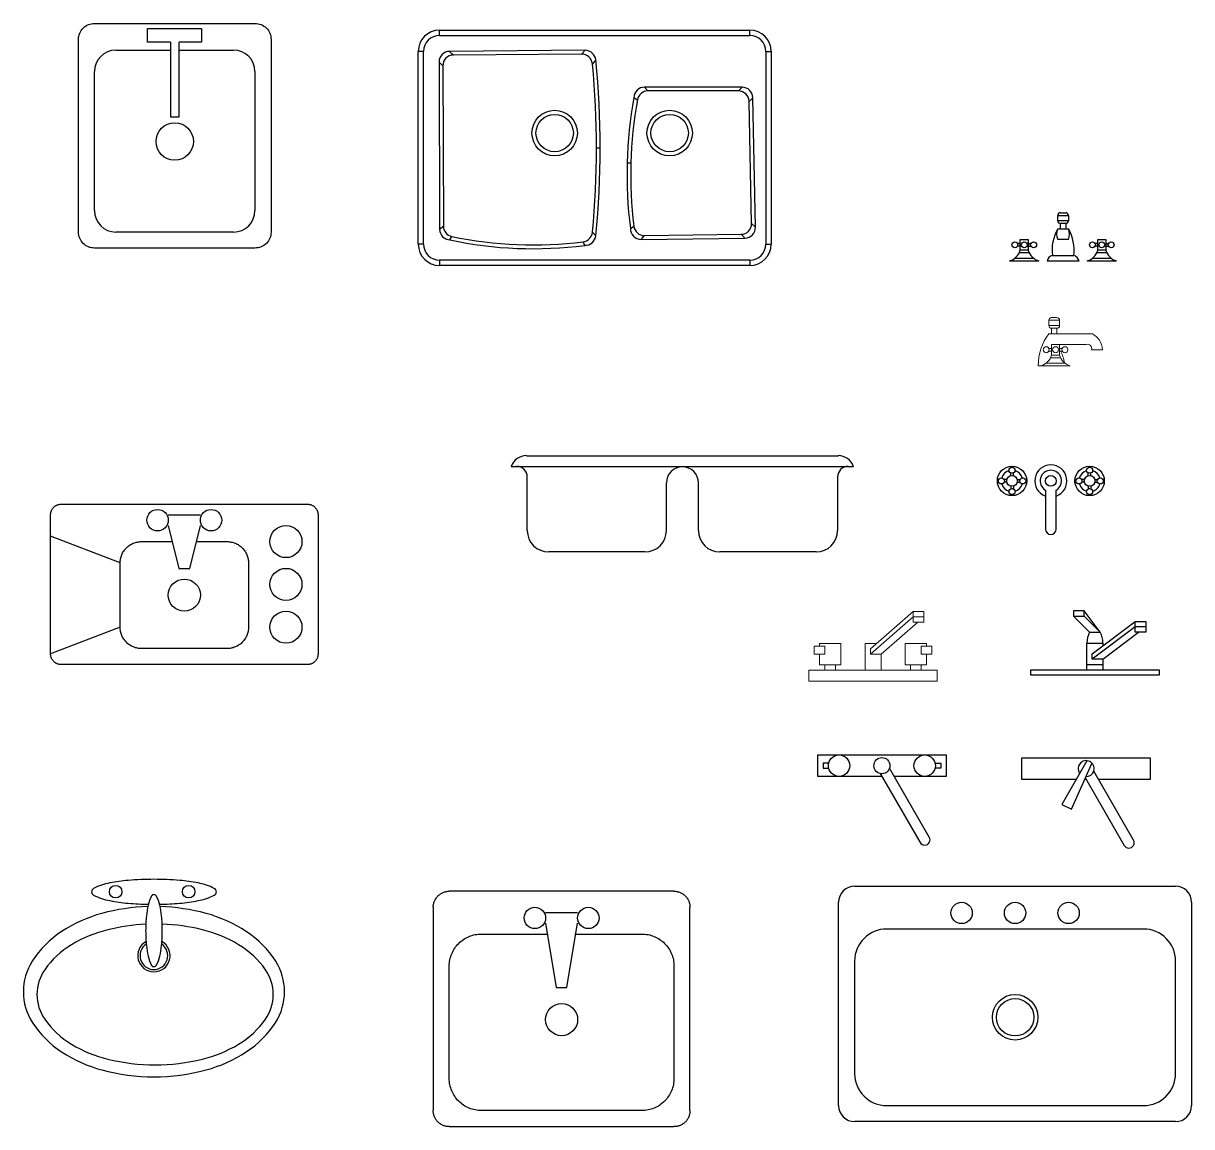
# Model space of a CAD drawing. Header units: centimetres. Extents: x 3623 to 4276, y 1247 to 1512.
# Drawn here: x 3998.2 to 4275.6, y 1247.3 to 1509.2 of the extents above; entities that cross this region are included whole.
import ezdxf

# ---------------------------------------------------------------- set-up
doc = ezdxf.new("R2010")
doc.units = ezdxf.units.CM
doc.header["$LTSCALE"] = 25.4
doc.header["$PDMODE"] = 1
doc.header["$PDSIZE"] = -2
doc.layers.add('None', color=7, linetype='Continuous', lineweight=0)

# ---------------------------------------------------------------- blocks, each defined once
blk = doc.blocks.new('15PSNK03')
for points in [[(0, 27.3, 0), (0, 27.49, 0), (0.02, 27.68, 0), (0.04, 27.86, 0), (0.07, 28.05, 0), (0.11, 28.23, 0), (0.16, 28.41, 0), (0.22, 28.59, 0), (0.29, 28.76, 0), (0.37, 28.93, 0), (0.45, 29.1, 0), (0.54, 29.26, 0), (0.64, 29.42, 0), (0.75, 29.57, 0), (0.86, 29.72, 0), (0.99, 29.86, 0), (1.12, 30, 0), (1.25, 30.13, 0), (1.39, 30.25, 0), (1.54, 30.37, 0), (1.69, 30.47, 0), (1.85, 30.57, 0), (2.01, 30.67, 0), (2.18, 30.75, 0), (2.35, 30.82, 0), (2.53, 30.89, 0), (2.7, 30.95, 0), (2.88, 31, 0), (3.07, 31.04, 0), (3.25, 31.07, 0), (3.44, 31.1, 0), (3.62, 31.11, 0), (3.81, 31.11, 0)], [(52.07, 31.11, 0), (3.81, 31.11, 0)], [(52.07, 31.11, 0), (52.26, 31.11, 0), (52.44, 31.1, 0), (52.63, 31.07, 0), (52.81, 31.04, 0), (53, 31, 0), (53.18, 30.95, 0), (53.35, 30.89, 0), (53.53, 30.82, 0), (53.7, 30.75, 0), (53.87, 30.67, 0), (54.03, 30.57, 0), (54.19, 30.47, 0), (54.34, 30.37, 0), (54.49, 30.25, 0), (54.63, 30.13, 0), (54.76, 30, 0), (54.89, 29.86, 0), (55.02, 29.72, 0), (55.13, 29.57, 0), (55.24, 29.42, 0), (55.34, 29.26, 0), (55.43, 29.1, 0), (55.51, 28.93, 0), (55.59, 28.76, 0), (55.66, 28.59, 0), (55.72, 28.41, 0), (55.77, 28.23, 0), (55.81, 28.05, 0), (55.84, 27.86, 0), (55.86, 27.68, 0), (55.88, 27.49, 0), (55.88, 27.3, 0)], [(0, 27.3, 0), (0, -26.04, 0)], [(10.16, 19.68, 0), (10.17, 20.06, 0), (10.2, 20.43, 0), (10.24, 20.8, 0), (10.31, 21.17, 0), (10.39, 21.54, 0), (10.49, 21.9, 0), (10.61, 22.25, 0), (10.74, 22.6, 0), (10.89, 22.94, 0), (11.06, 23.28, 0), (11.24, 23.6, 0), (11.44, 23.92, 0), (11.66, 24.22, 0), (11.89, 24.52, 0), (12.13, 24.8, 0), (12.39, 25.07, 0), (12.66, 25.33, 0), (12.95, 25.58, 0), (13.24, 25.81, 0), (13.55, 26.02, 0), (13.86, 26.22, 0), (14.19, 26.41, 0), (14.52, 26.57, 0), (14.86, 26.72, 0), (15.21, 26.86, 0), (15.57, 26.98, 0), (15.93, 27.08, 0), (16.29, 27.16, 0), (16.66, 27.22, 0), (17.03, 27.27, 0), (17.41, 27.3, 0), (17.78, 27.3, 0)], [(17.78, 27.3, 0), (44.45, 27.3, 0)], [(44.45, 27.3, 0), (44.82, 27.3, 0), (45.2, 27.27, 0), (45.57, 27.22, 0), (45.94, 27.16, 0), (46.3, 27.08, 0), (46.66, 26.98, 0), (47.02, 26.86, 0), (47.37, 26.72, 0), (47.71, 26.57, 0), (48.04, 26.41, 0), (48.37, 26.22, 0), (48.68, 26.02, 0), (48.99, 25.81, 0), (49.28, 25.58, 0), (49.57, 25.33, 0), (49.84, 25.07, 0), (50.1, 24.8, 0), (50.34, 24.52, 0), (50.57, 24.22, 0), (50.79, 23.92, 0), (50.99, 23.6, 0), (51.17, 23.28, 0), (51.34, 22.94, 0), (51.49, 22.6, 0), (51.62, 22.25, 0), (51.74, 21.9, 0), (51.84, 21.54, 0), (51.92, 21.17, 0), (51.99, 20.8, 0), (52.03, 20.43, 0), (52.06, 20.06, 0), (52.07, 19.68, 0)], [(55.88, -26.04, 0), (55.88, 27.3, 0)], [(10.16, 3.81, 0), (10.16, 19.68, 0)], [(52.07, 19.68, 0), (52.07, -18.41, 0)], [(8.89, 6.98, 0), (8.84, 6.49, 0), (8.7, 6.01, 0), (8.46, 5.57, 0), (8.15, 5.19, 0), (7.76, 4.87, 0), (7.32, 4.64, 0), (6.85, 4.49, 0), (6.35, 4.44, 0), (5.85, 4.49, 0), (5.38, 4.64, 0), (4.94, 4.87, 0), (4.55, 5.19, 0), (4.24, 5.57, 0), (4, 6.01, 0), (3.86, 6.49, 0), (3.81, 6.98, 0), (3.86, 7.48, 0), (4, 7.96, 0), (4.24, 8.4, 0), (4.55, 8.78, 0), (4.94, 9.1, 0), (5.38, 9.33, 0), (5.85, 9.48, 0), (6.35, 9.53, 0), (6.85, 9.48, 0), (7.32, 9.33, 0), (7.76, 9.1, 0), (8.15, 8.78, 0), (8.46, 8.4, 0), (8.7, 7.96, 0), (8.84, 7.48, 0), (8.89, 6.98, 0)], [(5.08, -3.17, 0), (5.08, 4.44, 0)], [(22.86, 1.91, 0), (7.62, 4.44, 0)], [(34.29, 0.64, 0), (34.22, -0.11, 0), (34, -0.82, 0), (33.65, -1.48, 0), (33.17, -2.06, 0), (32.6, -2.53, 0), (31.94, -2.88, 0), (31.22, -3.1, 0), (30.48, -3.17, 0), (29.74, -3.1, 0), (29.02, -2.88, 0), (28.36, -2.53, 0), (27.79, -2.06, 0), (27.31, -1.48, 0), (26.96, -0.82, 0), (26.74, -0.11, 0), (26.67, 0.64, 0), (26.74, 1.38, 0), (26.96, 2.09, 0), (27.31, 2.75, 0), (27.79, 3.33, 0), (28.36, 3.8, 0), (29.02, 4.15, 0), (29.74, 4.37, 0), (30.48, 4.44, 0), (31.22, 4.37, 0), (31.94, 4.15, 0), (32.6, 3.8, 0), (33.17, 3.33, 0), (33.65, 2.75, 0), (34, 2.09, 0), (34.22, 1.38, 0), (34.29, 0.64, 0)], [(22.86, -0.64, 0), (22.86, 1.91, 0)], [(7.62, -3.17, 0), (22.86, -0.64, 0)], [(10.16, -18.41, 0), (10.16, -2.54, 0)], [(8.89, -5.71, 0), (8.84, -6.21, 0), (8.7, -6.69, 0), (8.46, -7.13, 0), (8.15, -7.51, 0), (7.76, -7.83, 0), (7.32, -8.06, 0), (6.85, -8.21, 0), (6.35, -8.25, 0), (5.85, -8.21, 0), (5.38, -8.06, 0), (4.94, -7.83, 0), (4.55, -7.51, 0), (4.24, -7.13, 0), (4, -6.69, 0), (3.86, -6.21, 0), (3.81, -5.71, 0), (3.86, -5.22, 0), (4, -4.74, 0), (4.24, -4.3, 0), (4.55, -3.92, 0), (4.94, -3.6, 0), (5.38, -3.37, 0), (5.85, -3.22, 0), (6.35, -3.17, 0), (6.85, -3.22, 0), (7.32, -3.37, 0), (7.76, -3.6, 0), (8.15, -3.92, 0), (8.46, -4.3, 0), (8.7, -4.74, 0), (8.84, -5.22, 0), (8.89, -5.71, 0)], [(17.78, -26.04, 0), (17.41, -26.03, 0), (17.03, -26, 0), (16.66, -25.95, 0), (16.29, -25.89, 0), (15.93, -25.81, 0), (15.57, -25.71, 0), (15.21, -25.59, 0), (14.86, -25.45, 0), (14.52, -25.3, 0), (14.19, -25.14, 0), (13.86, -24.95, 0), (13.55, -24.75, 0), (13.24, -24.54, 0), (12.95, -24.31, 0), (12.66, -24.06, 0), (12.39, -23.8, 0), (12.13, -23.53, 0), (11.89, -23.25, 0), (11.66, -22.95, 0), (11.44, -22.65, 0), (11.24, -22.33, 0), (11.06, -22.01, 0), (10.89, -21.67, 0), (10.74, -21.33, 0), (10.61, -20.98, 0), (10.49, -20.63, 0), (10.39, -20.27, 0), (10.31, -19.9, 0), (10.24, -19.53, 0), (10.2, -19.16, 0), (10.17, -18.79, 0), (10.16, -18.41, 0)], [(52.07, -18.41, 0), (52.06, -18.79, 0), (52.03, -19.16, 0), (51.99, -19.53, 0), (51.92, -19.9, 0), (51.84, -20.27, 0), (51.74, -20.63, 0), (51.62, -20.98, 0), (51.49, -21.33, 0), (51.34, -21.67, 0), (51.17, -22.01, 0), (50.99, -22.33, 0), (50.79, -22.65, 0), (50.57, -22.95, 0), (50.34, -23.25, 0), (50.1, -23.53, 0), (49.84, -23.8, 0), (49.57, -24.06, 0), (49.28, -24.31, 0), (48.99, -24.54, 0), (48.68, -24.75, 0), (48.37, -24.95, 0), (48.04, -25.14, 0), (47.71, -25.3, 0), (47.37, -25.45, 0), (47.02, -25.59, 0), (46.66, -25.71, 0), (46.3, -25.81, 0), (45.94, -25.89, 0), (45.57, -25.95, 0), (45.2, -26, 0), (44.82, -26.03, 0), (44.45, -26.04, 0)], [(3.81, -29.84, 0), (3.62, -29.84, 0), (3.44, -29.83, 0), (3.25, -29.8, 0), (3.07, -29.77, 0), (2.88, -29.73, 0), (2.7, -29.68, 0), (2.53, -29.62, 0), (2.35, -29.55, 0), (2.18, -29.48, 0), (2.01, -29.4, 0), (1.85, -29.3, 0), (1.69, -29.2, 0), (1.54, -29.1, 0), (1.39, -28.98, 0), (1.25, -28.86, 0), (1.12, -28.73, 0), (0.99, -28.59, 0), (0.86, -28.45, 0), (0.75, -28.3, 0), (0.64, -28.15, 0), (0.54, -27.99, 0), (0.45, -27.83, 0), (0.37, -27.66, 0), (0.29, -27.49, 0), (0.22, -27.32, 0), (0.16, -27.14, 0), (0.11, -26.96, 0), (0.07, -26.78, 0), (0.04, -26.59, 0), (0.02, -26.41, 0), (0, -26.22, 0), (0, -26.04, 0)], [(44.45, -26.04, 0), (17.78, -26.04, 0)], [(55.88, -26.04, 0), (55.88, -26.22, 0), (55.86, -26.41, 0), (55.84, -26.59, 0), (55.81, -26.78, 0), (55.77, -26.96, 0), (55.72, -27.14, 0), (55.66, -27.32, 0), (55.59, -27.49, 0), (55.51, -27.66, 0), (55.43, -27.83, 0), (55.34, -27.99, 0), (55.24, -28.15, 0), (55.13, -28.3, 0), (55.02, -28.45, 0), (54.89, -28.59, 0), (54.76, -28.73, 0), (54.63, -28.86, 0), (54.49, -28.98, 0), (54.34, -29.1, 0), (54.19, -29.2, 0), (54.03, -29.3, 0), (53.87, -29.4, 0), (53.7, -29.48, 0), (53.53, -29.55, 0), (53.35, -29.62, 0), (53.18, -29.68, 0), (53, -29.73, 0), (52.81, -29.77, 0), (52.63, -29.8, 0), (52.44, -29.83, 0), (52.26, -29.84, 0), (52.07, -29.84, 0)], [(3.81, -29.84, 0), (52.07, -29.84, 0)]]:
    blk.add_polyline3d(points)
blk = doc.blocks.new('15PSNK05')
for points in [[(0, 29.21, 0), (0, 29.33, 0), (0.01, 29.46, 0), (0.03, 29.58, 0), (0.05, 29.71, 0), (0.08, 29.83, 0), (0.11, 29.95, 0), (0.15, 30.07, 0), (0.19, 30.18, 0), (0.24, 30.3, 0), (0.3, 30.41, 0), (0.36, 30.52, 0), (0.43, 30.62, 0), (0.5, 30.72, 0), (0.58, 30.82, 0), (0.66, 30.92, 0), (0.74, 31.01, 0), (0.83, 31.09, 0), (0.93, 31.17, 0), (1.03, 31.25, 0), (1.13, 31.32, 0), (1.23, 31.39, 0), (1.34, 31.45, 0), (1.45, 31.51, 0), (1.57, 31.56, 0), (1.68, 31.6, 0), (1.8, 31.64, 0), (1.92, 31.67, 0), (2.04, 31.7, 0), (2.17, 31.72, 0), (2.29, 31.74, 0), (2.42, 31.75, 0), (2.54, 31.75, 0)], [(2.54, 31.75, 0), (35.56, 31.75, 0)], [(35.56, 31.75, 0), (35.68, 31.75, 0), (35.81, 31.74, 0), (35.93, 31.72, 0), (36.06, 31.7, 0), (36.18, 31.67, 0), (36.3, 31.64, 0), (36.42, 31.6, 0), (36.53, 31.56, 0), (36.65, 31.51, 0), (36.76, 31.45, 0), (36.87, 31.39, 0), (36.97, 31.32, 0), (37.07, 31.25, 0), (37.17, 31.17, 0), (37.27, 31.09, 0), (37.36, 31.01, 0), (37.44, 30.92, 0), (37.52, 30.82, 0), (37.6, 30.72, 0), (37.67, 30.62, 0), (37.74, 30.52, 0), (37.8, 30.41, 0), (37.86, 30.3, 0), (37.91, 30.18, 0), (37.95, 30.07, 0), (37.99, 29.95, 0), (38.02, 29.83, 0), (38.05, 29.71, 0), (38.07, 29.58, 0), (38.09, 29.46, 0), (38.1, 29.33, 0), (38.1, 29.21, 0)], [(0, -29.21, 0), (0, 29.21, 0)], [(12.7, 24.13, 0), (12.63, 23.39, 0), (12.41, 22.67, 0), (12.06, 22.01, 0), (11.58, 21.44, 0), (11.01, 20.96, 0), (10.35, 20.61, 0), (9.63, 20.39, 0), (8.89, 20.32, 0), (8.15, 20.39, 0), (7.43, 20.61, 0), (6.77, 20.96, 0), (6.2, 21.44, 0), (5.72, 22.01, 0), (5.37, 22.67, 0), (5.15, 23.39, 0), (5.08, 24.13, 0), (5.15, 24.87, 0), (5.37, 25.59, 0), (5.72, 26.25, 0), (6.2, 26.82, 0), (6.77, 27.3, 0), (7.43, 27.65, 0), (8.15, 27.87, 0), (8.89, 27.94, 0), (9.63, 27.87, 0), (10.35, 27.65, 0), (11.01, 27.3, 0), (11.58, 26.82, 0), (12.06, 26.25, 0), (12.41, 25.59, 0), (12.63, 24.87, 0), (12.7, 24.13, 0)], [(22.86, 24.13, 0), (22.79, 23.39, 0), (22.57, 22.67, 0), (22.22, 22.01, 0), (21.74, 21.44, 0), (21.17, 20.96, 0), (20.51, 20.61, 0), (19.79, 20.39, 0), (19.05, 20.32, 0), (18.31, 20.39, 0), (17.59, 20.61, 0), (16.93, 20.96, 0), (16.36, 21.44, 0), (15.88, 22.01, 0), (15.53, 22.67, 0), (15.31, 23.39, 0), (15.24, 24.13, 0), (15.31, 24.87, 0), (15.53, 25.59, 0), (15.88, 26.25, 0), (16.36, 26.82, 0), (16.93, 27.3, 0), (17.59, 27.65, 0), (18.31, 27.87, 0), (19.05, 27.94, 0), (19.79, 27.87, 0), (20.51, 27.65, 0), (21.17, 27.3, 0), (21.74, 26.82, 0), (22.22, 26.25, 0), (22.57, 25.59, 0), (22.79, 24.87, 0), (22.86, 24.13, 0)], [(33.02, 24.13, 0), (32.95, 23.39, 0), (32.73, 22.67, 0), (32.38, 22.01, 0), (31.9, 21.44, 0), (31.33, 20.96, 0), (30.67, 20.61, 0), (29.95, 20.39, 0), (29.21, 20.32, 0), (28.47, 20.39, 0), (27.75, 20.61, 0), (27.09, 20.96, 0), (26.52, 21.44, 0), (26.04, 22.01, 0), (25.69, 22.67, 0), (25.47, 23.39, 0), (25.4, 24.13, 0), (25.47, 24.87, 0), (25.69, 25.59, 0), (26.04, 26.25, 0), (26.52, 26.82, 0), (27.09, 27.3, 0), (27.75, 27.65, 0), (28.47, 27.87, 0), (29.21, 27.94, 0), (29.95, 27.87, 0), (30.67, 27.65, 0), (31.33, 27.3, 0), (31.9, 26.82, 0), (32.38, 26.25, 0), (32.73, 25.59, 0), (32.95, 24.87, 0), (33.02, 24.13, 0)], [(38.1, 29.21, 0), (38.1, -29.21, 0)], [(8.89, 10.16, 0), (8.9, 10.41, 0), (8.91, 10.66, 0), (8.94, 10.91, 0), (8.99, 11.15, 0), (9.04, 11.39, 0), (9.11, 11.63, 0), (9.19, 11.87, 0), (9.28, 12.1, 0), (9.38, 12.33, 0), (9.49, 12.55, 0), (9.61, 12.77, 0), (9.75, 12.98, 0), (9.89, 13.19, 0), (10.04, 13.38, 0), (10.21, 13.57, 0), (10.38, 13.75, 0), (10.56, 13.92, 0), (10.75, 14.09, 0), (10.94, 14.24, 0), (11.15, 14.38, 0), (11.36, 14.52, 0), (11.58, 14.64, 0), (11.8, 14.75, 0), (12.03, 14.85, 0), (12.26, 14.94, 0), (12.5, 15.02, 0), (12.74, 15.09, 0), (12.98, 15.14, 0), (13.22, 15.19, 0), (13.47, 15.22, 0), (13.72, 15.23, 0), (13.97, 15.24, 0)], [(13.97, 15.24, 0), (29.21, 15.24, 0)], [(29.21, 15.24, 0), (29.46, 15.23, 0), (29.71, 15.22, 0), (29.96, 15.19, 0), (30.2, 15.14, 0), (30.44, 15.09, 0), (30.68, 15.02, 0), (30.92, 14.94, 0), (31.15, 14.85, 0), (31.38, 14.75, 0), (31.6, 14.64, 0), (31.82, 14.52, 0), (32.03, 14.38, 0), (32.24, 14.24, 0), (32.43, 14.09, 0), (32.62, 13.92, 0), (32.8, 13.75, 0), (32.97, 13.57, 0), (33.14, 13.38, 0), (33.29, 13.19, 0), (33.43, 12.98, 0), (33.57, 12.77, 0), (33.69, 12.55, 0), (33.8, 12.33, 0), (33.9, 12.1, 0), (33.99, 11.87, 0), (34.07, 11.63, 0), (34.14, 11.39, 0), (34.19, 11.15, 0), (34.24, 10.91, 0), (34.27, 10.66, 0), (34.28, 10.41, 0), (34.29, 10.16, 0)], [(6.35, 6.35, 0), (6.3, 5.85, 0), (6.16, 5.38, 0), (5.92, 4.94, 0), (5.61, 4.55, 0), (5.22, 4.24, 0), (4.78, 4, 0), (4.31, 3.86, 0), (3.81, 3.81, 0), (3.31, 3.86, 0), (2.84, 4, 0), (2.4, 4.24, 0), (2.01, 4.55, 0), (1.7, 4.94, 0), (1.46, 5.38, 0), (1.32, 5.85, 0), (1.27, 6.35, 0), (1.32, 6.85, 0), (1.46, 7.32, 0), (1.7, 7.76, 0), (2.01, 8.15, 0), (2.4, 8.46, 0), (2.84, 8.7, 0), (3.31, 8.84, 0), (3.81, 8.89, 0), (4.31, 8.84, 0), (4.78, 8.7, 0), (5.22, 8.46, 0), (5.61, 8.15, 0), (5.92, 7.76, 0), (6.16, 7.32, 0), (6.3, 6.85, 0), (6.35, 6.35, 0)], [(8.89, 2.86, 0), (8.89, 10.16, 0)], [(34.29, 10.16, 0), (34.29, -10.16, 0)], [(2.54, -3.81, 0), (2.54, 3.81, 0)], [(15.24, 1.27, 0), (5.08, 3.81, 0)], [(25.4, 0, 0), (25.33, -0.74, 0), (25.11, -1.46, 0), (24.76, -2.12, 0), (24.28, -2.69, 0), (23.71, -3.17, 0), (23.05, -3.52, 0), (22.33, -3.74, 0), (21.59, -3.81, 0), (20.85, -3.74, 0), (20.13, -3.52, 0), (19.47, -3.17, 0), (18.9, -2.69, 0), (18.42, -2.12, 0), (18.07, -1.46, 0), (17.85, -0.74, 0), (17.78, 0, 0), (17.85, 0.74, 0), (18.07, 1.46, 0), (18.42, 2.12, 0), (18.9, 2.69, 0), (19.47, 3.17, 0), (20.13, 3.52, 0), (20.85, 3.74, 0), (21.59, 3.81, 0), (22.33, 3.74, 0), (23.05, 3.52, 0), (23.71, 3.17, 0), (24.28, 2.69, 0), (24.76, 2.12, 0), (25.11, 1.46, 0), (25.33, 0.74, 0), (25.4, 0, 0)], [(15.24, -1.27, 0), (15.24, 1.27, 0)], [(5.08, -3.81, 0), (15.24, -1.27, 0)], [(6.35, -6.35, 0), (6.3, -6.85, 0), (6.16, -7.32, 0), (5.92, -7.76, 0), (5.61, -8.15, 0), (5.22, -8.46, 0), (4.78, -8.7, 0), (4.31, -8.84, 0), (3.81, -8.89, 0), (3.31, -8.84, 0), (2.84, -8.7, 0), (2.4, -8.46, 0), (2.01, -8.15, 0), (1.7, -7.76, 0), (1.46, -7.32, 0), (1.32, -6.85, 0), (1.27, -6.35, 0), (1.32, -5.85, 0), (1.46, -5.38, 0), (1.7, -4.94, 0), (2.01, -4.55, 0), (2.4, -4.24, 0), (2.84, -4, 0), (3.31, -3.86, 0), (3.81, -3.81, 0), (4.31, -3.86, 0), (4.78, -4, 0), (5.22, -4.24, 0), (5.61, -4.55, 0), (5.92, -4.94, 0), (6.16, -5.38, 0), (6.3, -5.85, 0), (6.35, -6.35, 0)], [(8.89, -10.16, 0), (8.89, -2.86, 0)], [(13.97, -15.24, 0), (13.72, -15.23, 0), (13.47, -15.22, 0), (13.22, -15.19, 0), (12.98, -15.14, 0), (12.74, -15.09, 0), (12.5, -15.02, 0), (12.26, -14.94, 0), (12.03, -14.85, 0), (11.8, -14.75, 0), (11.58, -14.64, 0), (11.36, -14.52, 0), (11.15, -14.38, 0), (10.94, -14.24, 0), (10.75, -14.09, 0), (10.56, -13.92, 0), (10.38, -13.75, 0), (10.21, -13.57, 0), (10.04, -13.38, 0), (9.89, -13.19, 0), (9.75, -12.98, 0), (9.61, -12.77, 0), (9.49, -12.55, 0), (9.38, -12.33, 0), (9.28, -12.1, 0), (9.19, -11.87, 0), (9.11, -11.63, 0), (9.04, -11.39, 0), (8.99, -11.15, 0), (8.94, -10.91, 0), (8.91, -10.66, 0), (8.9, -10.41, 0), (8.89, -10.16, 0)], [(34.29, -10.16, 0), (34.28, -10.41, 0), (34.27, -10.66, 0), (34.24, -10.91, 0), (34.19, -11.15, 0), (34.14, -11.39, 0), (34.07, -11.63, 0), (33.99, -11.87, 0), (33.9, -12.1, 0), (33.8, -12.33, 0), (33.69, -12.55, 0), (33.57, -12.77, 0), (33.43, -12.98, 0), (33.29, -13.19, 0), (33.14, -13.38, 0), (32.97, -13.57, 0), (32.8, -13.75, 0), (32.62, -13.92, 0), (32.43, -14.09, 0), (32.24, -14.24, 0), (32.03, -14.38, 0), (31.82, -14.52, 0), (31.6, -14.64, 0), (31.38, -14.75, 0), (31.15, -14.85, 0), (30.92, -14.94, 0), (30.68, -15.02, 0), (30.44, -15.09, 0), (30.2, -15.14, 0), (29.96, -15.19, 0), (29.71, -15.22, 0), (29.46, -15.23, 0), (29.21, -15.24, 0)], [(13.97, -15.24, 0), (7.62, -31.75, 0)], [(29.21, -15.24, 0), (13.97, -15.24, 0)], [(29.21, -15.24, 0), (35.56, -31.75, 0)], [(2.54, -31.75, 0), (2.42, -31.75, 0), (2.29, -31.74, 0), (2.17, -31.72, 0), (2.04, -31.7, 0), (1.92, -31.67, 0), (1.8, -31.64, 0), (1.68, -31.6, 0), (1.57, -31.56, 0), (1.45, -31.51, 0), (1.34, -31.45, 0), (1.23, -31.39, 0), (1.13, -31.32, 0), (1.03, -31.25, 0), (0.93, -31.17, 0), (0.83, -31.09, 0), (0.74, -31.01, 0), (0.66, -30.92, 0), (0.58, -30.82, 0), (0.5, -30.72, 0), (0.43, -30.62, 0), (0.36, -30.52, 0), (0.3, -30.41, 0), (0.24, -30.3, 0), (0.19, -30.18, 0), (0.15, -30.07, 0), (0.11, -29.95, 0), (0.08, -29.83, 0), (0.05, -29.71, 0), (0.03, -29.58, 0), (0.01, -29.46, 0), (0, -29.33, 0), (0, -29.21, 0)], [(38.1, -29.21, 0), (38.1, -29.33, 0), (38.09, -29.46, 0), (38.07, -29.58, 0), (38.05, -29.71, 0), (38.02, -29.83, 0), (37.99, -29.95, 0), (37.95, -30.07, 0), (37.91, -30.18, 0), (37.86, -30.3, 0), (37.8, -30.41, 0), (37.74, -30.52, 0), (37.67, -30.62, 0), (37.6, -30.72, 0), (37.52, -30.82, 0), (37.44, -30.92, 0), (37.36, -31.01, 0), (37.27, -31.09, 0), (37.17, -31.17, 0), (37.07, -31.25, 0), (36.97, -31.32, 0), (36.87, -31.39, 0), (36.76, -31.45, 0), (36.65, -31.51, 0), (36.53, -31.56, 0), (36.42, -31.6, 0), (36.3, -31.64, 0), (36.18, -31.67, 0), (36.06, -31.7, 0), (35.93, -31.72, 0), (35.81, -31.74, 0), (35.68, -31.75, 0), (35.56, -31.75, 0)], [(35.56, -31.75, 0), (2.54, -31.75, 0)]]:
    blk.add_polyline3d(points)
blk = doc.blocks.new('LSINK-02')
for p, q in [((-6.48, 26.85), (6.37, 26.85)), ((-6.48, 23.61), (-6.48, 26.85)), ((6.37, 26.85), (6.37, 23.61)), ((-1.05, 23.61), (-6.48, 23.61)), ((-1.05, 23.61), (-1.05, 5.83)), ((6.37, 23.61), (1.05, 23.61)), ((1.05, 5.83), (1.05, 23.61)), ((-13.97, 21.69), (-1.05, 21.69)), ((1.05, 21.69), (13.97, 21.69)), ((-19.05, -16.41), (-19.05, 16.61)), ((19.05, 16.61), (19.05, -16.41)), ((-1.05, 5.83), (1.05, 5.83)), ((13.97, -21.49), (-13.97, -21.49))]:
    blk.add_line(p, q)
at = {"flags": 128}
blk.add_lwpolyline([(-22.86, -21.49), (-22.86, 24.23, -0.414214), (-19.05, 28.04), (19.05, 28.04, -0.414214), (22.86, 24.23), (22.86, -21.49, -0.414214), (19.05, -25.3), (-19.05, -25.3, -0.414214)], format="xyb", close=True, dxfattribs=at)
blk.add_circle((0, 0), 4.44)
for centre, start, end in [((-13.97, 16.61), 90, 180), ((13.97, 16.61), 0, 90), ((-13.97, -16.41), 180, 270), ((13.97, -16.41), 270, 0)]:
    blk.add_arc(centre, 5.08, start, end)
blk = doc.blocks.new('15PLAV01')
at = {"flags": 128}
for points in [[(1.37, 25.25, 0.016127), (6.14, 25.49, 0.028693), (10.51, 26.11, 0.063192), (14.34, 27.39, 0.287816), (14.85, 28.2, 0.287816), (14.34, 29.02, 0.063192), (10.51, 30.3, 0.028693), (6.14, 30.92), (6.14, 30.92, 0.020666), (0.02, 31.17), (0.02, 31.17, 0.020666), (-6.09, 30.92, 0.028693), (-10.46, 30.3, 0.063192), (-14.3, 29.02, 0.287816), (-14.8, 28.2, 0.287816)], [(-14.8, 28.2, 0.287816), (-14.3, 27.39, 0.063192), (-10.46, 26.11, 0.028693), (-6.09, 25.49, 0.016127), (-1.32, 25.25), (-1.32, 25.25)], [(-30.98, 4.5, 0.142413), (-28.88, -2.74, 0.107169), (-21.9, -9.8, 0.078677), (-12.33, -14.08), (-12.33, -14.08, 0.066056), (0.02, -15.72), (0.02, -15.72), (0.02, -15.72, 0.066056), (12.38, -14.08, 0.078677), (21.95, -9.8, 0.107169), (28.93, -2.74), (28.93, -2.74, 0.142413), (31.03, 4.5), (31.03, 4.5, 0.142413), (28.93, 11.73, 0.107169), (21.95, 18.8, 0.078677), (12.38, 23.08, 0.058254), (1.5, 24.7, 0.058254)], [(-1.45, 24.7, 0.058254), (-12.33, 23.08, 0.078677), (-21.9, 18.8, 0.107169), (-28.88, 11.73, 0.142413), (-30.98, 4.5, 0.142413)], [(-27.75, 3.84, 0.152986), (-25.9, -2.04, 0.106898), (-19.53, -7.98, 0.074008), (-10.94, -11.51, 0.060597), (0.29, -12.88, 0.060597), (11.53, -11.51, 0.074008), (20.12, -7.98, 0.106898), (26.49, -2.04, 0.152986), (28.33, 3.84), (28.33, 3.84, 0.152986), (26.49, 9.72, 0.106898), (20.12, 15.66, 0.074008), (11.53, 19.19, 0.05164), (1.97, 20.52, 0.05164)], [(-1.92, 20.5, 0.048749), (-10.94, 19.19, 0.074008), (-19.53, 15.66, 0.106898), (-25.9, 9.72, 0.152986), (-27.75, 3.84, 0.152986)]]:
    blk.add_lwpolyline(points, format="xyb", dxfattribs=at)
blk.add_lwpolyline([(0.02, 27.55), (0.02, 27.55, 0.272053), (-0.53, 27.22, 0.070491), (-1.37, 25.04, 0.032887), (-1.78, 22.51), (-1.78, 22.51, 0.023829), (-1.95, 18.98), (-1.95, 18.98), (-1.95, 18.98, 0.023829), (-1.78, 15.46), (-1.78, 15.46, 0.032887), (-1.37, 12.93, 0.070491), (-0.53, 10.75, 0.272053), (0.02, 10.42, 0.272053), (0.58, 10.75, 0.070491), (1.42, 12.93, 0.032887), (1.83, 15.46, 0.023829), (2, 18.98, 0.023829), (1.83, 22.51, 0.032887), (1.42, 25.04, 0.070491), (0.58, 27.22), (0.58, 27.22, 0.272053), (0.02, 27.55)], format="xyb", close=True, dxfattribs=at)
for centre in [(-9.07, 28.24), (8.25, 28.24)]:
    blk.add_circle(centre, 1.48)
for radius, start, end in [(3.84, 119.1251, 60.334), (3.29, 123.6128, 55.736)]:
    blk.add_arc((0.01, 13.05), radius, start, end)
blk = doc.blocks.new('Faucet - Bathroom top')
for p, q in [((-10.43178, 0.3175), (-11.1125, 0.3175)), ((-9.525, 1.216152), (-9.525, 1.905)), ((-8.89, 1.22428), (-8.89, 1.905)), ((-7.991094, 0.3175), (-7.3025, 0.3175)), ((7.98322, 0.3175), (7.3025, 0.3175)), ((8.89, 1.216152), (8.89, 1.905)), ((9.525, 1.22428), (9.525, 1.905)), ((10.423906, 0.3175), (11.1125, 0.3175)), ((-10.423906, -0.3175), (-11.1125, -0.3175)), ((-9.525, -1.224534), (-9.525, -1.905)), ((-8.89, -1.216406), (-8.89, -1.905)), ((-7.98322, -0.3175), (-7.3025, -0.3175)), ((-1.27, -2.194306), (-1.27, -11.43)), ((1.27, -11.43), (1.27, -2.192274)), ((7.991094, -0.3175), (7.3025, -0.3175)), ((8.89, -1.224534), (8.89, -1.905)), ((9.525, -1.216406), (9.525, -1.905)), ((10.43178, -0.3175), (11.1125, -0.3175))]:
    blk.add_line(p, q)
for centre, radius in [((-9.2075, 0), 3.4925), ((-9.2075, 2.54), 0.709952), ((9.2075, 0), 3.4925), ((9.2075, 2.54), 0.709952), ((-11.7475, 0), 0.709952), ((-9.2075, 0), 1.27), ((-6.6675, 0), 0.709952), ((0, 0), 1.27), ((6.6675, 0), 0.709952), ((9.2075, 0), 1.27), ((11.7475, 0), 0.709952), ((-9.2075, -2.54), 0.709952), ((9.2075, -2.54), 0.709952)]:
    blk.add_circle(centre, radius)
for centre, radius, start, end in [((0, 0), 3.81, 289.6514, 250.3603), ((-9.2075, 0), 2.54, 105.2407, 164.2093), ((-9.2075, 0), 2.54, 16.44125, 74.07887), ((0, 0), 2.54, 300.3431, 239.7554), ((9.2075, 0), 2.54, 106.12, 164.0884), ((9.2075, 0), 2.54, 16.23422, 73.90469), ((-9.2075, 0), 2.54, 196.2342, 253.9047), ((-9.2075, 0), 2.54, 286.12, 344.0884), ((9.2075, 0), 2.54, 196.4413, 254.0789), ((9.2075, 0), 2.54, 285.2407, 344.2093), ((0, -11.43), 1.27, 180, 0)]:
    blk.add_arc(centre, radius, start, end)
blk = doc.blocks.new('Faucet - Bathroom side')
at = {"layer": 'None'}
for p, q in [((-0.95, 11.43), (0.32, 11.43)), ((-1.59, 9.53), (-1.59, 10.79)), ((-1.59, 10.79), (0.95, 10.79)), ((0.95, 9.53), (-1.59, 9.53)), ((-0.95, 7.62), (-0.95, 8.89)), ((0.32, 8.89), (-0.95, 8.89)), ((0.32, 8.89), (0.32, 7.62)), ((0.95, 10.79), (0.95, 9.53)), ((-1.59, 7.62), (8.57, 7.62)), ((-0.95, 4.13), (-1.59, 4.13)), ((-0.95, 3.49), (-1.59, 3.49)), ((7.3, 5.08), (0.95, 5.08)), ((0.95, 4.13), (1.59, 4.13)), ((0.95, 3.49), (1.59, 3.49)), ((11.11, 3.81), (8.57, 3.81)), ((-4.13, 0), (-3.49, 0)), ((-3.49, 0), (3.49, 0)), ((-2.24, 0.64), (2.25, 0.64)), ((1.22, 1.91), (-1.2, 1.91))]:
    blk.add_line(p, q, dxfattribs=at)
blk.add_lwpolyline([(-0.95, 2.54), (-0.95, 5.08), (0.95, 5.08), (0.95, 2.54)], close=True, dxfattribs=at)
for centre in [(-2.22, 3.81), (0, 3.81), (2.22, 3.81)]:
    blk.add_circle(centre, 0.71, dxfattribs=at)
for centre, radius, start, end in [((-0.97, 10.81), 0.616, 88.2224, 181.7776), ((0.34, 10.81), 0.616, 358.2224, 91.7776), ((-0.97, 9.51), 0.616, 178.2224, 271.7776), ((0.34, 9.51), 0.616, 268.2224, 1.7776), ((8.79, -0.07), 12.91, 143.4467, 179.6834), ((6.88, 3.74), 4.24, 0.9828, 66.3974), ((-6.34, -0.73), 8.59, 9.7095, 29.4873), ((7.54, 4.05), 1.06, 347.0192, 102.9808), ((-4.44, 3.49), 3.62, 285.2551, 344.7449), ((4.44, 3.49), 3.62, 195.2551, 254.7449)]:
    blk.add_arc(centre, radius, start, end, dxfattribs=at)
blk = doc.blocks.new('Faucet - Bathroom front')
for p, q in [((-0.635, 11.43), (0.635, 11.43)), ((-1.27, 9.525), (-1.27, 10.795)), ((-1.27, 10.795), (1.27, 10.795)), ((1.27, 9.525), (-1.27, 9.525)), ((-0.635, 7.62), (-0.635, 8.89)), ((0.635, 8.89), (-0.635, 8.89)), ((0.635, 8.89), (0.635, 7.62)), ((1.27, 10.795), (1.27, 9.525)), ((-1.27, 7.62), (1.27, 7.62)), ((-10.16, 4.1275), (-10.795, 4.1275)), ((-10.16, 3.4925), (-10.795, 3.4925)), ((-8.255, 4.1275), (-7.62, 4.1275)), ((-8.255, 3.4925), (-7.62, 3.4925)), ((1.27, 5.08), (-1.27, 5.08)), ((8.255, 4.1275), (7.62, 4.1275)), ((8.255, 3.4925), (7.62, 3.4925)), ((10.16, 4.1275), (10.795, 4.1275)), ((10.16, 3.4925), (10.795, 3.4925)), ((-12.7, 0), (-5.715, 0)), ((-11.452098, 0.635), (-6.961632, 0.635)), ((-7.986268, 1.905), (-10.408666, 1.905)), ((-3.81, 0), (3.81, 0)), ((-2.54, 1.27), (2.54, 1.27)), ((5.715, 0), (12.7, 0)), ((6.962902, 0.635), (11.453368, 0.635)), ((10.428732, 1.905), (8.006334, 1.905))]:
    blk.add_line(p, q)
for points in [[(-10.16, 2.54), (-10.16, 5.08), (-8.255, 5.08), (-8.255, 2.54)], [(8.255, 2.54), (8.255, 5.08), (10.16, 5.08), (10.16, 2.54)]]:
    blk.add_lwpolyline(points, close=True)
for centre in [(-11.43, 3.81), (-9.2075, 3.81), (-6.985, 3.81), (6.985, 3.81), (9.2075, 3.81), (11.43, 3.81)]:
    blk.add_circle(centre, 0.709952)
for centre, radius, start, end in [((-0.65405, 10.81405), 0.616183, 88.22243, 181.7776), ((0.65405, 10.81405), 0.616183, 358.2224, 91.77757), ((-0.65405, 9.50595), 0.616183, 178.2224, 271.7776), ((0.65405, 9.50595), 0.616183, 268.2224, 1.777565), ((7.62, 2.54), 10.239068, 150.2551, 187.125), ((1.628902, 6.35), 3.164855, 156.3417, 203.6583), ((-1.628902, 6.35), 3.164855, 336.3417, 23.65835), ((-7.62, 2.54), 10.239068, 352.875, 29.74488), ((-13.6525, 3.4925), 3.620056, 285.2551, 344.7449), ((-4.7625, 3.4925), 3.620056, 195.2551, 254.7449), ((-2.022348, -0.517652), 1.861135, 106.1502, 163.8498), ((2.022348, -0.517652), 1.861135, 16.1502, 73.84979), ((4.7625, 3.4925), 3.620056, 285.2551, 344.7449), ((13.6525, 3.4925), 3.620056, 195.2551, 254.7449)]:
    blk.add_arc(centre, radius, start, end)
blk = doc.blocks.new('A$C51DB1D1A')
for p, q in [((-51.24, 38.57), (24.96, 38.57)), ((-55.05, -13.5), (-55.05, 34.76)), ((28.77, 34.76), (28.77, -13.5)), ((17.34, 28.41), (-43.62, 28.41)), ((-51.24, 20.79), (-51.24, -5.88)), ((24.96, -5.88), (24.96, 20.79)), ((-43.62, -13.5), (17.34, -13.5)), ((24.96, -17.31), (-51.24, -17.31))]:
    blk.add_line(p, q)
for centre, radius in [((-25.84, 32.22), 2.54), ((-13.14, 32.22), 2.54), ((-0.44, 32.22), 2.54), ((-13.14, 7.46), 5.4), ((-13.14, 7.46), 4.44)]:
    blk.add_circle(centre, radius)
for centre, radius, start, end in [((-51.24, 34.76), 3.81, 90, 180), ((24.96, 34.76), 3.81, 0, 90), ((-43.62, 20.79), 7.62, 90, 180), ((17.34, 20.79), 7.62, 0, 90), ((-43.62, -5.88), 7.62, 180, 270), ((17.34, -5.88), 7.62, 270, 0), ((-51.24, -13.5), 3.81, 180, 270), ((24.96, -13.5), 3.81, 270, 0)]:
    blk.add_arc(centre, radius, start, end)
blk = doc.blocks.new('Faucet - single handle top')
for p, q in [((0.2, -0.66), (-5.74, -11.02)), ((-3.48, -12.17), (1.4, -1.28)), ((-0.02, -5.08), (-0.3, -5.08)), ((-0.15, -4.82), (9.06, -20.77)), ((11.26, -19.5), (1.82, -3.16)), ((-5.74, -11.02), (-3.48, -12.17))]:
    blk.add_line(p, q)
blk.add_lwpolyline([(-2.33, -5.08), (-15.24, -5.08), (-15.24, 0), (15.24, 0), (15.24, -5.08), (2.94, -5.08)])
for centre, radius, start, end in [((0, -2.54), 1.9, 269.2246, 216.2304), ((10.16, -20.14), 1.27, 210, 30)]:
    blk.add_arc(centre, radius, start, end)
blk = doc.blocks.new('Faucet - single handle front')
for p, q in [((-5.08, 15.24), (-5.08, 13.97)), ((-2.54, 15.24), (-5.08, 15.24)), ((-1.27, 10.16), (-5.08, 13.97)), ((-5.08, 13.97), (-2.54, 13.97)), ((-2.54, 13.97), (-2.54, 15.24)), ((1.27, 10.16), (-2.54, 15.24)), ((-2.54, 13.97), (1.27, 10.16)), ((-0.64, 5.08), (9.53, 12.7)), ((9.53, 11.43), (-0.64, 3.81)), ((9.53, 11.43), (9.53, 12.7)), ((9.53, 12.7), (12.06, 12.7)), ((9.53, 10.16), (9.53, 11.43)), ((12.06, 11.43), (9.53, 11.43)), ((12.06, 12.7), (12.06, 11.43)), ((12.06, 11.43), (12.06, 10.16)), ((-1.27, 10.16), (1.27, 10.16)), ((1.91, 3.81), (10.38, 10.17)), ((12.06, 10.16), (9.53, 10.16)), ((-1.91, 7.62), (1.91, 7.62)), ((-1.91, 1.27), (-1.91, 7.62)), ((1.91, 7.62), (1.91, 6.96)), ((-0.64, 3.81), (-0.64, 5.08)), ((1.91, 3.81), (-0.64, 3.81)), ((1.91, 3.81), (1.91, 1.27)), ((-1.91, 2.54), (1.91, 2.54))]:
    blk.add_line(p, q)
blk.add_lwpolyline([(-15.24, 0), (-15.24, 1.27), (15.24, 1.27), (15.24, 0)], close=True)
for centre, start, end in [((3.19, 7.7), 151.0646, 180.8629), ((-3.19, 7.7), 359.1371, 28.9354)]:
    blk.add_arc(centre, 5.09, start, end)
blk = doc.blocks.new('Faucet - kit sink front')
at = {"layer": 'None'}
for p, q in [((-0.635, 7.62), (9.525, 16.51)), ((9.525, 15.24), (-0.635, 6.35)), ((10.647959, 13.980414), (1.905, 6.35)), ((9.525, 15.24), (9.525, 16.51)), ((9.525, 16.51), (12.065, 16.51)), ((9.525, 13.97), (9.525, 15.24)), ((12.065, 15.24), (9.525, 15.24)), ((12.065, 13.97), (9.525, 13.97)), ((12.065, 16.51), (12.065, 15.24)), ((12.065, 15.24), (12.065, 13.97)), ((-1.905, 8.89), (0.810768, 8.89)), ((-1.905, 2.54), (-1.905, 8.89)), ((-0.635, 6.35), (-0.635, 7.62)), ((1.905, 6.35), (-0.635, 6.35)), ((1.905, 6.35), (1.905, 2.54)), ((-11.43, 2.54), (-11.43, 3.81)), ((-8.89, 3.81), (-8.89, 2.54)), ((8.89, 3.81), (8.89, 2.54)), ((11.43, 2.54), (11.43, 3.81))]:
    blk.add_line(p, q, dxfattribs=at)
for points in [[(-12.7, 8.258302), (-12.7, 8.89), (-7.62, 8.89), (-7.62, 3.81), (-12.7, 3.81), (-12.7, 6.35)], [(12.7, 8.258302), (12.7, 8.89), (7.62, 8.89), (7.62, 3.81), (12.7, 3.81), (12.7, 6.35)]]:
    blk.add_lwpolyline(points, dxfattribs=at)
for points in [[(-13.97, 6.35), (-13.97, 8.255), (-11.43, 8.255), (-11.43, 6.35)], [(13.97, 6.35), (13.97, 8.255), (11.43, 8.255), (11.43, 6.35)], [(-15.24, 0), (-15.24, 2.54), (15.24, 2.54), (15.24, 0)]]:
    blk.add_lwpolyline(points, close=True, dxfattribs=at)
blk = doc.blocks.new('Faucet - kit sink top')
for p, q in [((-13.97, -1.91), (-13.97, -3.17)), ((-12.55, -1.91), (-13.97, -1.91)), ((12.55, -1.91), (13.97, -1.91)), ((13.97, -1.91), (13.97, -3.17)), ((-13.97, -3.17), (-12.55, -3.17)), ((-0.38, -4.43), (9.06, -20.77)), ((11.26, -19.5), (1.82, -3.16)), ((13.97, -3.17), (12.55, -3.17))]:
    blk.add_line(p, q)
blk.add_lwpolyline([(-0.01, -5.08), (-15.24, -5.08), (-15.24, 0), (15.24, 0), (15.24, -5.08), (2.93, -5.08)])
for centre, radius in [((-10.16, -2.54), 2.54), ((10.16, -2.54), 2.54), ((0, -2.54), 1.91)]:
    blk.add_circle(centre, radius)
blk.add_arc((10.16, -20.14), 1.27, 210, 30)
blk = doc.blocks.new('Group')
for p, q in [((674.38, 559.17), (748.44, 559.17)), ((670.77, 556.63), (752.05, 556.63)), ((670.77, 556.63), (672.04, 556.63)), ((750.78, 556.63), (752.05, 556.63)), ((674.58, 541.39), (674.58, 554.09)), ((707.6, 541.39), (707.6, 552.7)), ((715.22, 541.39), (715.22, 552.7)), ((748.24, 554.09), (748.24, 541.39)), ((702.52, 536.31), (679.66, 536.31)), ((743.16, 536.31), (720.3, 536.31))]:
    blk.add_line(p, q)
for centre, radius, start, end in [((674.44, 555.26), 3.92, 90.7958, 159.4092), ((748.38, 555.26), 3.92, 20.5908, 89.2042), ((672.04, 554.09), 2.54, 0, 90), ((711.41, 552.7), 3.81, 0, 180), ((750.78, 554.09), 2.54, 90, 180), ((679.66, 541.39), 5.08, 180, 270), ((702.52, 541.39), 5.08, 270, 0), ((720.3, 541.39), 5.08, 180, 270), ((743.16, 541.39), 5.08, 270, 0)]:
    blk.add_arc(centre, radius, start, end)

msp = doc.modelspace()

# ---------------------------------------------------------------- linework, layer by layer
for p, q in [((4097.06, 1507.57), (4170.72, 1507.57)), ((4097.06, 1506.3), (4097.06, 1507.57)), ((4097.06, 1506.3), (4170.72, 1506.3)), ((4170.72, 1506.3), (4170.72, 1507.57)), ((4091.98, 1456.77), (4091.98, 1502.49)), ((4093.25, 1502.49), (4091.98, 1502.49)), ((4093.25, 1456.77), (4093.25, 1502.49)), ((4131.59, 1502.76), (4099.44, 1502.51)), ((4099.44, 1502.51), (4100.33, 1501.63)), ((4130.78, 1501.86), (4100.33, 1501.63)), ((4131.59, 1502.76), (4130.78, 1501.86)), ((4174.53, 1502.49), (4174.53, 1456.77)), ((4174.53, 1502.49), (4175.8, 1502.49)), ((4175.8, 1502.49), (4175.8, 1456.77)), ((4096.92, 1499.96), (4097.05, 1460.28)), ((4096.92, 1499.96), (4097.81, 1499.08)), ((4097.81, 1499.08), (4097.94, 1461.04)), ((4134.14, 1500.47), (4133.33, 1499.57)), ((4168.88, 1494.01), (4145.73, 1494.01)), ((4145.73, 1494.01), (4146.51, 1493.12)), ((4168, 1493.12), (4146.51, 1493.12)), ((4168.88, 1494.01), (4168, 1493.12)), ((4143.2, 1491.54), (4144.01, 1491.02)), ((4171.41, 1491.52), (4170.54, 1490.63)), ((4171.14, 1461.68), (4170.54, 1490.63)), ((4172.05, 1460.8), (4171.41, 1491.52)), ((4134.3, 1479.58), (4135.19, 1479.61)), ((4141.59, 1476.05), (4142.48, 1476.05)), ((4097.05, 1460.28), (4097.94, 1461.04)), ((4134.14, 1458.75), (4133.33, 1459.59)), ((4142.34, 1460.5), (4143.18, 1461.02)), ((4145.73, 1458.79), (4168.64, 1459.09)), ((4169.54, 1458.21), (4168.64, 1459.09)), ((4172.05, 1460.8), (4171.14, 1461.68)), ((4093.25, 1456.77), (4091.98, 1456.77)), ((4099.49, 1457.75), (4099.96, 1458.56)), ((4131.51, 1456.47), (4131.13, 1457.31)), ((4144.92, 1457.89), (4145.73, 1458.79)), ((4144.92, 1457.89), (4169.54, 1458.21)), ((4174.53, 1456.77), (4175.8, 1456.77)), ((4170.72, 1452.96), (4097.06, 1452.96)), ((4097.06, 1452.96), (4097.06, 1451.69)), ((4170.72, 1451.69), (4097.06, 1451.69)), ((4170.72, 1452.96), (4170.72, 1451.69))]:
    msp.add_line(p, q)
for centre, radius in [((4124.37, 1483.12), 5.4), ((4124.37, 1483.12), 4.44), ((4151.67, 1483.12), 5.4), ((4151.67, 1483.12), 4.44)]:
    msp.add_circle(centre, radius)
for centre, radius, start, end in [((4097.06, 1502.49), 5.08, 90, 180), ((4097.06, 1502.49), 3.81, 90, 180), ((4170.72, 1502.49), 5.08, 0, 90), ((4170.72, 1502.49), 3.81, 0, 90), ((4099.46, 1499.97), 2.54, 90.4445, 180.1918), ((4100.35, 1499.09), 2.54, 90.4445, 180.1918), ((4130.8, 1499.32), 2.54, 5.5494, 90.4445), ((4131.61, 1500.22), 2.54, 5.7766, 90.4445), ((3927.55, 1479.57), 206.75, 354.4529, 5.5494), ((3927.55, 1479.57), 207.64, 354.2446, 5.7766), ((4145.73, 1491.47), 2.54, 90, 178.4307), ((4146.51, 1490.58), 2.54, 90, 169.9302), ((4168, 1490.58), 2.54, 1.1845, 90), ((4168.88, 1491.47), 2.54, 1.1845, 90), ((4244.15, 1473.24), 102.6, 169.7265, 187.1349), ((4244.15, 1473.24), 101.71, 169.9302, 186.8995), ((4099.59, 1460.29), 2.54, 180.1918, 267.7001), ((4100.48, 1461.05), 2.54, 180.1918, 258.1504), ((4130.81, 1459.83), 2.54, 277.257, 354.4529), ((4144.88, 1460.43), 2.54, 178.4307, 270.7576), ((4145.7, 1461.33), 2.54, 186.8995, 270.7576), ((4168.6, 1461.63), 2.54, 270.7576, 1.1845), ((4169.51, 1460.75), 2.54, 270.7576, 1.1845), ((4097.06, 1456.77), 5.08, 180, 270), ((4097.06, 1456.77), 3.81, 180, 270), ((4119.25, 1550.54), 94.87, 257.9749, 277.4253), ((4119.25, 1550.54), 93.98, 258.1504, 277.257), ((4131.62, 1459.01), 2.54, 267.7001, 354.2446), ((4170.72, 1456.77), 3.81, 270, 0), ((4170.72, 1456.77), 5.08, 270, 0)]:
    msp.add_arc(centre, radius, start, end)
at = {"layer": 'None', "color": 1, "linetype": 'Continuous', "lineweight": 0}
msp.add_point((4150.72, 1500.58), dxfattribs=at)

# ---------------------------------------------------------------- block references
for name, p in [('LSINK-02', (4034.17, 1481.12)), ('Faucet - Bathroom front', (4245.08, 1452.78)), ('Faucet - Bathroom side', (4243.3, 1427.88)), ('Group', (3443.29, 847.37)), ('Faucet - Bathroom top', (4242.18, 1400.55)), ('Faucet - kit sink front', (4199.97, 1353.05)), ('Faucet - single handle front', (4252.65, 1354.45)), ('Faucet - kit sink top', (4202.07, 1335.5)), ('Faucet - single handle top', (4250.55, 1334.79)), ('15PLAV01', (4029.21, 1274.81)), ('A$C51DB1D1A', (4246.84, 1265.78))]:
    msp.add_blockref(name, p)
at = {"rotation": 270}
for name, p in [('15PSNK05', (4036.44, 1395.04)), ('15PSNK03', (4125.39, 1303.16))]:
    msp.add_blockref(name, p, dxfattribs=at)

doc.saveas('drawing.dxf')
